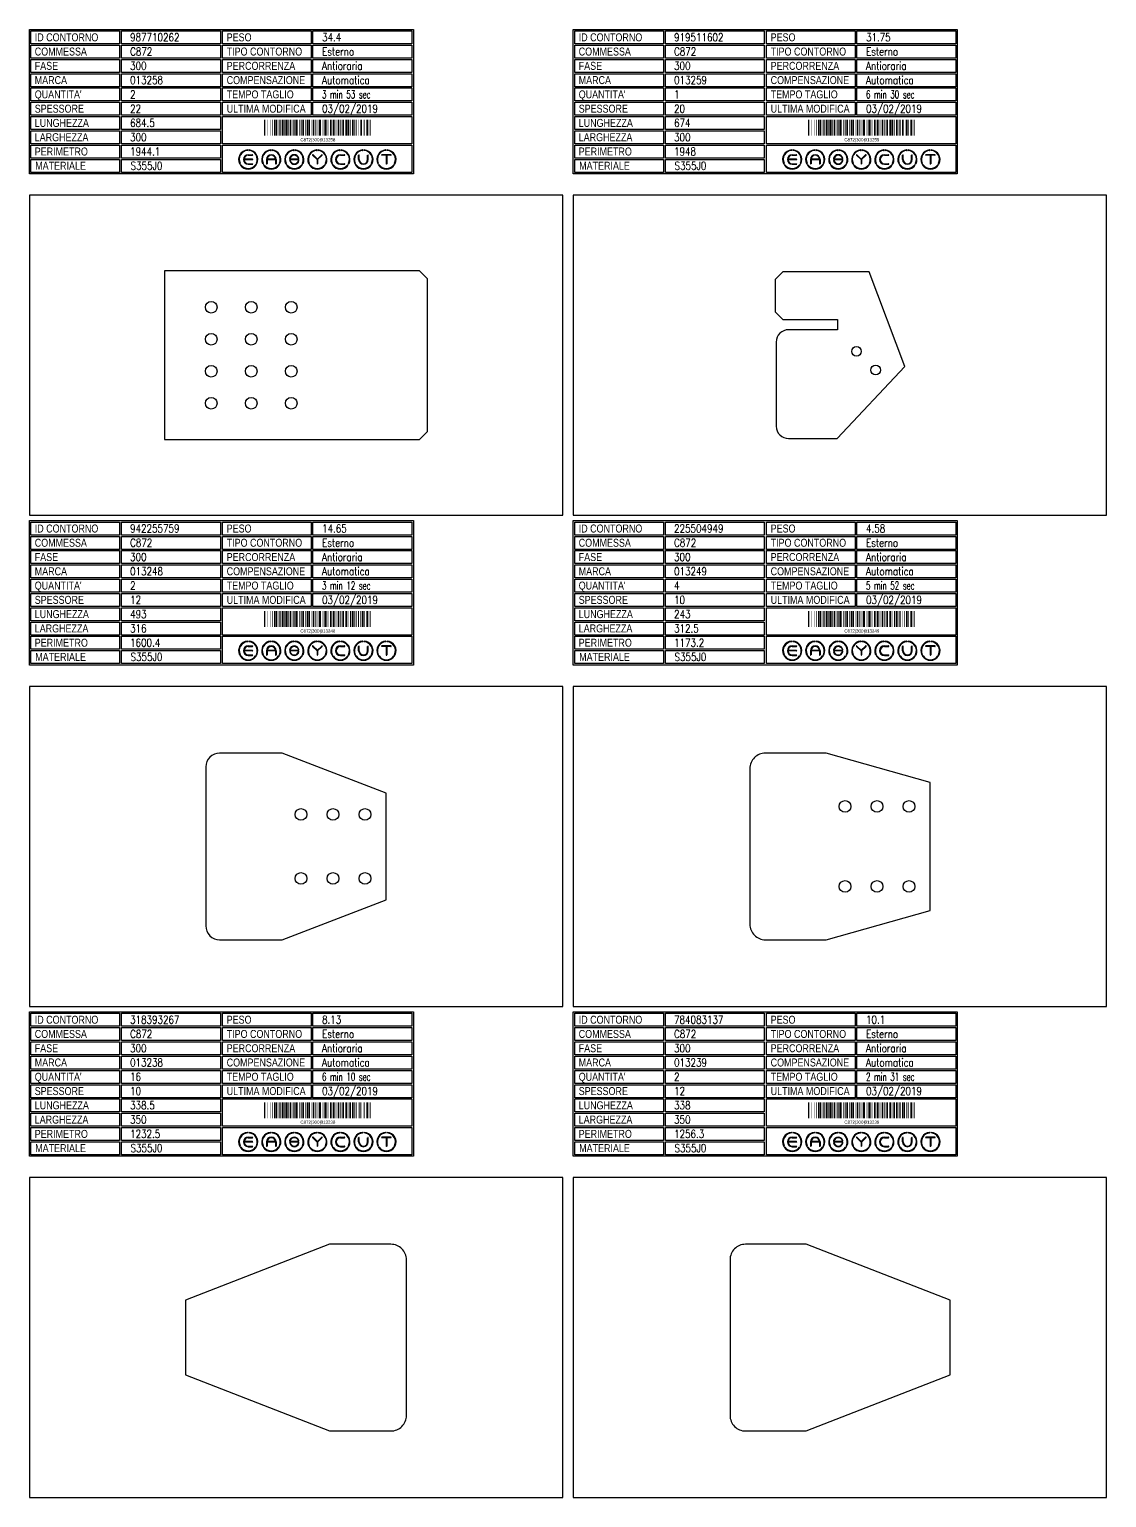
# Model space of a CAD drawing. Header units: millimetres. Extents: x 10000 to 53102, y 10000 to 35064.
# Drawn here: x 11020 to 13040, y 28938 to 31691 of the extents above; entities that cross this region are included whole.
import ezdxf
from ezdxf.enums import TextEntityAlignment as Align

# ---------------------------------------------------------------- set-up
doc = ezdxf.new("R2010")
doc.units = ezdxf.units.MM
doc.styles.add('EasyCutStyle', font='romans.shx', dxfattribs={"width": 0.8})
doc.styles.add('EasyCutStyle1', font='arial.ttf', dxfattribs={"width": 0.8})

# ---------------------------------------------------------------- blocks, each defined once
blk = doc.blocks.new('BlockShape01')
at = {"color": 253}
blk.add_lwpolyline([(0, 0), (720, 0), (720, -271), (0, -271)], close=True, dxfattribs=at)
at = {"color": 2}
for points in [[(3, -2.9), (169.3, -2.9), (169.3, -27.3), (3, -27.3)], [(3, -2.9), (169.3, -2.9), (169.3, -27.3), (3, -27.3)], [(361.9, -2.9), (528.3, -2.9), (528.3, -27.3), (361.9, -27.3)], [(3, -29.6), (169.3, -29.6), (169.3, -54), (3, -54)], [(361.9, -29.6), (528.3, -29.6), (528.3, -54), (361.9, -54)], [(3, -56.4), (169.3, -56.4), (169.3, -80.8), (3, -80.8)], [(361.9, -56.4), (528.3, -56.4), (528.3, -80.8), (361.9, -80.8)], [(3, -83.1), (169.3, -83.1), (169.3, -107.6), (3, -107.6)], [(3, -109.9), (169.3, -109.9), (169.3, -134.3), (3, -134.3)], [(361.9, -83.1), (528.3, -83.1), (528.3, -107.6), (361.9, -107.6)], [(361.9, -109.9), (528.3, -109.9), (528.3, -134.3), (361.9, -134.3)], [(3, -136.7), (169.3, -136.7), (169.3, -161.1), (3, -161.1)], [(361.9, -136.7), (528.3, -136.7), (528.3, -161.1), (361.9, -161.1)], [(3, -163.4), (169.3, -163.4), (169.3, -187.9), (3, -187.9)], [(3, -190.2), (169.3, -190.2), (169.3, -214.6), (3, -214.6)], [(3, -217), (169.3, -217), (169.3, -241.4), (3, -241.4)], [(3, -243.7), (169.3, -243.7), (169.3, -268.1), (3, -268.1)]]:
    blk.add_lwpolyline(points, close=True, dxfattribs=at)
at = {"color": 1}
for points in [[(172.7, -2.9), (358.1, -2.9), (358.1, -27.3), (172.7, -27.3)], [(531.6, -2.9), (717, -2.9), (717, -27.3), (531.6, -27.3)], [(172.7, -29.6), (358.1, -29.6), (358.1, -54), (172.7, -54)], [(531.6, -29.6), (717, -29.6), (717, -54), (531.6, -54)], [(172.7, -56.4), (358.1, -56.4), (358.1, -80.8), (172.7, -80.8)], [(531.6, -56.4), (717, -56.4), (717, -80.8), (531.6, -80.8)], [(172.7, -83.1), (358.1, -83.1), (358.1, -107.6), (172.7, -107.6)], [(172.7, -109.9), (358.1, -109.9), (358.1, -134.3), (172.7, -134.3)], [(531.6, -83.1), (717, -83.1), (717, -107.6), (531.6, -107.6)], [(531.6, -109.9), (717, -109.9), (717, -134.3), (531.6, -134.3)], [(172.7, -136.7), (358.1, -136.7), (358.1, -161.1), (172.7, -161.1)], [(531.6, -136.7), (717, -136.7), (717, -161.1), (531.6, -161.1)], [(172.7, -163.4), (358.1, -163.4), (358.1, -187.9), (172.7, -187.9)], [(361.9, -163.4), (717, -163.4), (717, -214.6), (361.9, -214.6)], [(172.7, -190.2), (358.1, -190.2), (358.1, -214.6), (172.7, -214.6)], [(172.7, -217), (358.1, -217), (358.1, -241.4), (172.7, -241.4)], [(361.9, -217), (717, -217), (717, -268.1), (361.9, -268.1)], [(172.7, -243.7), (358.1, -243.7), (358.1, -268.1), (172.7, -268.1)]]:
    blk.add_lwpolyline(points, close=True, dxfattribs=at)
at = {"color": 161, "style": 'EasyCutStyle1', "width": 0.8}
for s, p in [('ID CONTORNO', (10.1, -22.4)), ('PESO', (370, -22.4)), ('COMMESSA', (10.1, -49.1)), ('TIPO CONTORNO', (370, -49.1)), ('FASE', (10.1, -75.9)), ('PERCORRENZA', (370, -75.9)), ('MARCA', (10.1, -102.6)), ('COMPENSAZIONE', (370, -102.6)), ("QUANTITA'", (10.1, -129.4)), ('TEMPO TAGLIO', (370, -129.4)), ('SPESSORE', (10.1, -156.2)), ('ULTIMA MODIFICA', (370, -156.2)), ('LUNGHEZZA', (10.1, -182.9)), ('LARGHEZZA', (10.1, -209.7)), ('PERIMETRO', (10.1, -236.5)), ('MATERIALE', (11, -263.2))]:
    blk.add_text(s, height=15, dxfattribs=at).set_placement(p)
at = {"style": 'EasyCutStyle'}
for tag, p, width in [('IDSHAPE', (188.9, -22.4), 0.8), ('WEIGTHSHAPE', (548.8, -22.4), 0.8), ('ORDERSHAPE', (188.9, -49.1), 0.8), ('TYPESHAPE', (548.8, -49.1), 0.8), ('PHASESHAPE', (188.9, -75.9), 0.8), ('JOUSHAPE', (548.8, -75.9), 0.8), ('MKSHAPE', (188.9, -102.6), 0.8), ('COMPSHAPE', (548.8, -102.6), 0.8), ('QTASHAPE', (188.9, -129.4), 0.8), ('TIMECUTSHAPE', (548.8, -129.4), 0.65), ('TKSHAPE', (188.9, -156.2), 0.8), ('LASTMODIFYSHAPE', (548.8, -156.2), 0.8), ('LENGTHSHAPE', (188.9, -182.9), 0.8), ('HEIGHTSHAPE', (188.9, -209.7), 0.8), ('PERIMETERSHAPE', (188.9, -236.5), 0.8), ('MATSHAPE', (189.8, -263.2), 0.8)]:
    blk.add_attdef(tag, p, '', height=15, dxfattribs=dict(at, width=width))
blk = doc.blocks.new('Logo')
for color, points in [(140, [(-144.9, -7.2, -1), (-145.9, -7.6, -0.520567), (-131.2, 17.9, -1), (-131.1, 16.9, 0.520567)]), (256, [(-121.7, 0.5), (-137.5, 0.5, -0.394366), (-129.6, 7.9), (-121.7, 7.9, 1), (-121.7, 9), (-129.6, 9, 1), (-129.6, -9), (-121.7, -9, 1), (-121.7, -7.9), (-129.6, -7.9, -0.394366), (-137.5, -0.5), (-121.7, -0.5, 1)]), (140, [(-114.3, -7.2, 1), (-113.3, -7.6, 0.520567), (-128, 17.9, 0.916853), (-128.2, 16.9, 0.043377), (-128.1, 16.9, -0.520567)]), (140, [(-101.7, -7.2, -1), (-102.7, -7.6, -0.520567), (-88, 17.9, -1), (-87.9, 16.9, 0.520567)]), (140, [(-71.1, -7.2, 1), (-70.1, -7.6, 0.520567), (-84.8, 17.9, 1), (-84.9, 16.9, -0.520567)]), (140, [(-58.5, -7.2, -1), (-59.5, -7.6, -0.520567), (-44.8, 17.9, -1), (-44.7, 16.9, 0.520567)]), (256, [(-36.6, -0.5, -0.486114), (-35.5, -1.9, -0.776377), (-50.9, -2, 1), (-51.9, -2.3, 0.776377), (-34.5, -2.1, 0.486114), (-36.6, 0.5), (-49.8, 0.5, -0.486114), (-50.9, 1.9, -0.776377), (-35.5, 2, 1), (-34.5, 2.3, 0.776377), (-51.9, 2.1, 0.486114), (-49.8, -0.5)]), (140, [(-27.9, -7.2, 1), (-26.9, -7.6, 0.520567), (-41.6, 17.9, 1), (-41.7, 16.9, -0.520567)]), (140, [(-15.3, -7.2, -1), (-16.3, -7.6, -0.520567), (-1.6, 17.9, -1), (-1.5, 16.9, 0.520567)]), (256, [(0, 0.8), (-8.1, 8.8, 1), (-8.8, 8.1), (-0.5, -0.2), (-0.5, -7.9, 1), (0.5, -7.9), (0.5, -0.2), (8.8, 8.1, 1), (8.1, 8.8)]), (140, [(15.3, -7.2, 1), (16.3, -7.6, 0.520567), (1.6, 17.9, 1), (1.5, 16.9, -0.520567)]), (140, [(27.9, -7.2, -1), (26.9, -7.6, -0.520567), (41.6, 17.9, -1), (41.7, 16.9, 0.520567)]), (256, [(43.2, -9), (51.1, -9, 1), (51.1, -7.9), (43.2, -7.9, -1), (43.2, 7.9), (51.1, 7.9, 1), (51.1, 9), (43.2, 9, 1)]), (140, [(58.5, -7.2, 1), (59.5, -7.6, 0.520567), (44.8, 17.9, 1), (44.7, 16.9, -0.520567)]), (140, [(71.1, -7.2, -1), (70.1, -7.6, -0.520567), (84.8, 17.9, -1), (84.9, 16.9, 0.520567)]), (256, [(78.5, 0), (78.5, 7.9, 1), (77.4, 7.9), (77.4, 0, 1), (95.4, 0), (95.4, 7.9, 1), (94.3, 7.9), (94.3, 0, -1)]), (140, [(101.7, -7.2, 1), (102.7, -7.6, 0.520567), (88, 17.9, 1), (87.9, 16.9, -0.520567)]), (140, [(114.3, -7.2, -1), (113.3, -7.6, -0.520567), (128, 17.9, -1), (128.1, 16.9, 0.520567)]), (256, [(121.1, 9, 1), (121.1, 7.9), (129.1, 7.9), (129.1, -7.9, 1), (130.1, -7.9), (130.1, 7.9), (138.1, 7.9, 1), (138.1, 9)]), (140, [(144.9, -7.2, 1), (145.9, -7.6, 0.520567), (131.2, 17.9, 1), (131.1, 16.9, -0.520567)]), (140, [(-114.9, -10.3, 1), (-115.7, -9.7, -0.520567), (-143.5, -9.7, 1), (-144.3, -10.3, 0.520567)]), (140, [(-71.7, -10.3, 1), (-72.5, -9.7, -0.520567), (-100.3, -9.7, 1), (-101.1, -10.3, 0.520567)]), (140, [(-28.5, -10.3, 1), (-29.3, -9.7, -0.520567), (-57.1, -9.7, 1), (-57.9, -10.3, 0.520567)]), (140, [(14.7, -10.3, 1), (13.9, -9.7, -0.520567), (-13.9, -9.7, 1), (-14.7, -10.3, 0.520567)]), (140, [(57.9, -10.3, 1), (57.1, -9.7, -0.520567), (29.3, -9.7, 1), (28.5, -10.3, 0.520567)]), (140, [(101.1, -10.3, 1), (100.3, -9.7, -0.520567), (72.5, -9.7, 1), (71.7, -10.3, 0.520567)]), (140, [(144.3, -10.3, 1), (143.5, -9.7, -0.520567), (115.7, -9.7, 1), (114.9, -10.3, 0.520567)])]:
    blk.add_hatch(color=color).paths.add_polyline_path(points)
h = blk.add_hatch(color=256)
h.paths.add_polyline_path([(-78.5, -0.5), (-78.5, -7.9, 1), (-77.4, -7.9), (-77.4, 0, 1), (-95.4, 0), (-95.4, -7.9, 1), (-94.3, -7.9), (-94.3, -0.5)])
h.paths.add_polyline_path([(-94.3, 0.5, -0.933992), (-78.5, 0.5)], flags=16)
for p, q in [((-121.7, 0.5), (-137.5, 0.5)), ((-129.6, 9), (-121.7, 9)), ((-129.6, 7.9), (-121.7, 7.9)), ((-95.4, 0), (-95.4, -7.9)), ((-78.5, 0.5), (-94.3, 0.5)), ((-77.4, 0), (-77.4, -7.9)), ((-36.6, 0.5), (-49.8, 0.5)), ((-0.5, -0.2), (-8.8, 8.1)), ((0, 0.8), (-8.1, 8.8)), ((0, 0.8), (8.1, 8.8)), ((0.5, -0.2), (8.8, 8.1)), ((43.2, 9), (51.1, 9)), ((43.2, 7.9), (51.1, 7.9)), ((77.4, 0), (77.4, 7.9)), ((78.5, 0), (78.5, 7.9)), ((94.3, 0), (94.3, 7.9)), ((95.4, 0), (95.4, 7.9)), ((138.1, 9), (121.1, 9)), ((129.1, 7.9), (121.1, 7.9)), ((129.1, 7.9), (129.1, -7.9)), ((130.1, 7.9), (130.1, -7.9)), ((138.1, 7.9), (130.1, 7.9)), ((-121.7, -0.5), (-137.5, -0.5)), ((-129.6, -7.9), (-121.7, -7.9)), ((-129.6, -9), (-121.7, -9)), ((-94.3, -0.5), (-94.3, -7.9)), ((-78.5, -0.5), (-94.3, -0.5)), ((-78.5, -0.5), (-78.5, -7.9)), ((-36.6, -0.5), (-49.8, -0.5)), ((-0.5, -0.2), (-0.5, -7.9)), ((0.5, -0.2), (0.5, -7.9)), ((43.2, -7.9), (51.1, -7.9)), ((43.2, -9), (51.1, -9))]:
    blk.add_line(p, q)
at = {"color": 140}
for centre, radius, start, end in [((-129.6, 0), 18, 95, 205), ((-129.6, 0), 16.9, 95, 205), ((-131.1, 17.4), 0.54, 275, 95), ((-128.1, 17.4), 0.54, 85, 265), ((-129.6, 0), 16.9, 335, 85), ((-129.6, 0), 18, 335, 85), ((-86.4, 0), 18, 95, 205), ((-86.4, 0), 16.9, 95, 205), ((-87.9, 17.4), 0.54, 275, 95), ((-84.9, 17.4), 0.54, 85, 265), ((-86.4, 0), 16.9, 335, 85), ((-86.4, 0), 18, 335, 85), ((-43.2, 0), 18, 95, 205), ((-43.2, 0), 16.9, 95, 205), ((-44.7, 17.4), 0.54, 275, 95), ((-41.7, 17.4), 0.54, 85, 265), ((-43.2, 0), 16.9, 335, 85), ((-43.2, 0), 18, 335, 85), ((0, 0), 18, 95, 205), ((0, 0), 16.9, 95, 205), ((-1.5, 17.4), 0.54, 275, 95), ((1.5, 17.4), 0.54, 85, 265), ((0, 0), 16.9, 335, 85), ((0, 0), 18, 335, 85), ((43.2, 0), 18, 95, 205), ((43.2, 0), 16.9, 95, 205), ((41.7, 17.4), 0.54, 275, 95), ((44.7, 17.4), 0.54, 85, 265), ((43.2, 0), 16.9, 335, 85), ((43.2, 0), 18, 335, 85), ((86.4, 0), 18, 95, 205), ((86.4, 0), 16.9, 95, 205), ((84.9, 17.4), 0.54, 275, 95), ((87.9, 17.4), 0.54, 85, 265), ((86.4, 0), 16.9, 335, 85), ((86.4, 0), 18, 335, 85), ((129.6, 0), 18, 95, 205), ((129.6, 0), 16.9, 95, 205), ((128.1, 17.4), 0.54, 275, 95), ((131.1, 17.4), 0.54, 85, 265), ((129.6, 0), 16.9, 335, 85), ((129.6, 0), 18, 335, 85), ((-145.4, -7.4), 0.54, 205, 25), ((-143.9, -10), 0.54, 35, 215), ((-129.6, 0), 18, 215, 325), ((-129.6, 0), 16.9, 215, 325), ((-115.3, -10), 0.54, 325, 145), ((-113.8, -7.4), 0.54, 155, 335), ((-102.2, -7.4), 0.54, 205, 25), ((-100.7, -10), 0.54, 35, 215), ((-86.4, 0), 18, 215, 325), ((-86.4, 0), 16.9, 215, 325), ((-72.1, -10), 0.54, 325, 145), ((-70.6, -7.4), 0.54, 155, 335), ((-59, -7.4), 0.54, 205, 25), ((-57.5, -10), 0.54, 35, 215), ((-43.2, 0), 18, 215, 325), ((-43.2, 0), 16.9, 215, 325), ((-28.9, -10), 0.54, 325, 145), ((-27.4, -7.4), 0.54, 155, 335), ((-15.8, -7.4), 0.54, 205, 25), ((-14.3, -10), 0.54, 35, 215), ((0, 0), 18, 215, 325), ((0, 0), 16.9, 215, 325), ((14.3, -10), 0.54, 325, 145), ((15.8, -7.4), 0.54, 155, 335), ((27.4, -7.4), 0.54, 205, 25), ((28.9, -10), 0.54, 35, 215), ((43.2, 0), 18, 215, 325), ((43.2, 0), 16.9, 215, 325), ((57.5, -10), 0.54, 325, 145), ((59, -7.4), 0.54, 155, 335), ((70.6, -7.4), 0.54, 205, 25), ((72.1, -10), 0.54, 35, 215), ((86.4, 0), 18, 215, 325), ((86.4, 0), 16.9, 215, 325), ((100.7, -10), 0.54, 325, 145), ((102.2, -7.4), 0.54, 155, 335), ((113.8, -7.4), 0.54, 205, 25), ((115.3, -10), 0.54, 35, 215), ((129.6, 0), 18, 215, 325), ((129.6, 0), 16.9, 215, 325), ((143.9, -10), 0.54, 325, 145), ((145.4, -7.4), 0.54, 155, 335)]:
    blk.add_arc(centre, radius, start, end, dxfattribs=at)
for centre, radius, start, end in [((-129.6, 0), 9, 90, 270), ((-129.6, 0), 7.92, 90, 176.0904), ((-121.7, 8.5), 0.54, 270, 90), ((-121.7, 0), 0.54, 270, 90), ((-86.4, 0), 9, 0, 180), ((-86.4, 0), 7.92, 3.9096, 176.0904), ((-49.8, 1.6), 2.16, 166.2998, 270), ((-43.2, 0), 9, 15, 166.2998), ((-43.2, 0), 7.92, 15, 166.2998), ((-49.8, 1.6), 1.08, 166.2998, 270), ((-36.6, -1.6), 2.16, 346.2998, 90), ((-35, 2.2), 0.54, 195, 15), ((-8.5, 8.5), 0.54, 45, 225), ((8.5, 8.5), 0.54, 315, 135), ((43.2, 0), 9, 90, 270), ((43.2, 0), 7.92, 90, 270), ((51.1, 8.5), 0.54, 270, 90), ((77.9, 7.9), 0.54, 0, 180), ((86.4, 0), 9, 180, 0), ((86.4, 0), 7.92, 180, 0), ((94.9, 7.9), 0.54, 0, 180), ((121.1, 8.5), 0.54, 90, 270), ((138.1, 8.5), 0.54, 270, 90), ((-129.6, 0), 7.92, 183.9096, 270), ((-121.7, -8.5), 0.54, 270, 90), ((-94.9, -7.9), 0.54, 180, 0), ((-77.9, -7.9), 0.54, 180, 0), ((-51.4, -2.2), 0.54, 15, 195), ((-43.2, 0), 9, 195, 346.2998), ((-43.2, 0), 7.92, 195, 346.2998), ((-36.6, -1.6), 1.08, 346.2998, 90), ((0, -7.9), 0.54, 180, 0), ((51.1, -8.5), 0.54, 270, 90), ((129.6, -7.9), 0.54, 180, 0)]:
    blk.add_arc(centre, radius, start, end)
blk = doc.blocks.new('318393267_128', base_point=(209.2, -345))
at = {"linetype": 'Continuous'}
for points, const_width in [([(210.2, -345), (210.2, -315)], 2), ([(212.7, -345), (212.7, -315)], 1), ([(215.7, -345), (215.7, -315)], 1), ([(220.7, -345), (220.7, -315)], 1), ([(224.7, -345), (224.7, -315)], 1), ([(229.2, -345), (229.2, -315)], 2), ([(232.7, -345), (232.7, -315)], 3), ([(235.7, -345), (235.7, -315)], 1), ([(239.2, -345), (239.2, -315)], 2), ([(243.7, -345), (243.7, -315)], 3), ([(247.2, -345), (247.2, -315)], 2), ([(250.7, -345), (250.7, -315)], 3), ([(254.2, -345), (254.2, -315)], 2), ([(258.7, -345), (258.7, -315)], 3), ([(262.7, -345), (262.7, -315)], 1), ([(264.7, -345), (264.7, -315)], 1), ([(266.7, -345), (266.7, -315)], 1), ([(270.2, -345), (270.2, -315)], 4), ([(276.2, -345), (276.2, -315)], 2), ([(279.7, -345), (279.7, -315)], 1), ([(282.7, -345), (282.7, -315)], 3), ([(286.7, -345), (286.7, -315)], 1), ([(290.7, -345), (290.7, -315)], 3), ([(294.2, -345), (294.2, -315)], 2), ([(297.7, -345), (297.7, -315)], 1), ([(301.7, -345), (301.7, -315)], 3), ([(305.2, -345), (305.2, -315)], 2), ([(308.7, -345), (308.7, -315)], 1), ([(310.7, -345), (310.7, -315)], 1), ([(314.2, -345), (314.2, -315)], 4), ([(319.7, -345), (319.7, -315)], 1), ([(323.7, -345), (323.7, -315)], 3), ([(327.2, -345), (327.2, -315)], 2), ([(330.7, -345), (330.7, -315)], 1), ([(334.7, -345), (334.7, -315)], 3), ([(339.2, -345), (339.2, -315)], 2), ([(342.2, -345), (342.2, -315)], 2), ([(345.7, -345), (345.7, -315)], 1), ([(348.7, -345), (348.7, -315)], 3), ([(353.2, -345), (353.2, -315)], 2), ([(357.7, -345), (357.7, -315)], 3), ([(361.7, -345), (361.7, -315)], 1), ([(364.2, -345), (364.2, -315)], 2), ([(367.7, -345), (367.7, -315)], 1), ([(370.7, -345), (370.7, -315)], 3), ([(375.7, -345), (375.7, -315)], 3), ([(378.7, -345), (378.7, -315)], 1), ([(382.2, -345), (382.2, -315)], 2), ([(385.7, -345), (385.7, -315)], 1), ([(389.2, -345), (389.2, -315)], 2), ([(392.7, -345), (392.7, -315)], 1), ([(397.2, -345), (397.2, -315)], 2), ([(402.7, -345), (402.7, -315)], 3), ([(405.7, -345), (405.7, -315)], 1), ([(408.2, -345), (408.2, -315)], 2)]:
    blk.add_lwpolyline(points, dxfattribs=dict(at, const_width=const_width))
blk.add_text('C872|300|013238', height=6).set_placement((310.2, -355.5), align=Align.CENTER)
blk = doc.blocks.new('784083137_128', base_point=(209, -345))
at = {"linetype": 'Continuous'}
for points, const_width in [([(210, -345), (210, -315)], 2), ([(212.5, -345), (212.5, -315)], 1), ([(215.5, -345), (215.5, -315)], 1), ([(220.5, -345), (220.5, -315)], 1), ([(224.5, -345), (224.5, -315)], 1), ([(229, -345), (229, -315)], 2), ([(232.5, -345), (232.5, -315)], 3), ([(235.5, -345), (235.5, -315)], 1), ([(239, -345), (239, -315)], 2), ([(243.5, -345), (243.5, -315)], 3), ([(247, -345), (247, -315)], 2), ([(250.5, -345), (250.5, -315)], 3), ([(254, -345), (254, -315)], 2), ([(258.5, -345), (258.5, -315)], 3), ([(262.5, -345), (262.5, -315)], 1), ([(264.5, -345), (264.5, -315)], 1), ([(266.5, -345), (266.5, -315)], 1), ([(270, -345), (270, -315)], 4), ([(276, -345), (276, -315)], 2), ([(279.5, -345), (279.5, -315)], 1), ([(282.5, -345), (282.5, -315)], 3), ([(286.5, -345), (286.5, -315)], 1), ([(290.5, -345), (290.5, -315)], 3), ([(294, -345), (294, -315)], 2), ([(297.5, -345), (297.5, -315)], 1), ([(301.5, -345), (301.5, -315)], 3), ([(305, -345), (305, -315)], 2), ([(308.5, -345), (308.5, -315)], 1), ([(310.5, -345), (310.5, -315)], 1), ([(314, -345), (314, -315)], 4), ([(319.5, -345), (319.5, -315)], 1), ([(323.5, -345), (323.5, -315)], 3), ([(327, -345), (327, -315)], 2), ([(330.5, -345), (330.5, -315)], 1), ([(334.5, -345), (334.5, -315)], 3), ([(339, -345), (339, -315)], 2), ([(342, -345), (342, -315)], 2), ([(345.5, -345), (345.5, -315)], 1), ([(348.5, -345), (348.5, -315)], 3), ([(353, -345), (353, -315)], 2), ([(357.5, -345), (357.5, -315)], 3), ([(361.5, -345), (361.5, -315)], 1), ([(364, -345), (364, -315)], 2), ([(367.5, -345), (367.5, -315)], 1), ([(370.5, -345), (370.5, -315)], 3), ([(375.5, -345), (375.5, -315)], 3), ([(379.5, -345), (379.5, -315)], 1), ([(382, -345), (382, -315)], 2), ([(386, -345), (386, -315)], 2), ([(389.5, -345), (389.5, -315)], 3), ([(393.5, -345), (393.5, -315)], 1), ([(397, -345), (397, -315)], 2), ([(402.5, -345), (402.5, -315)], 3), ([(405.5, -345), (405.5, -315)], 1), ([(408, -345), (408, -315)], 2)]:
    blk.add_lwpolyline(points, dxfattribs=dict(at, const_width=const_width))
blk.add_text('C872|300|013239', height=6).set_placement((310, -355.5), align=Align.CENTER)
blk = doc.blocks.new('942255759_128', base_point=(286.5, -362))
at = {"linetype": 'Continuous'}
for points, const_width in [([(347.5, -362), (347.5, -332)], 4), ([(391.5, -362), (391.5, -332)], 4), ([(287.5, -362), (287.5, -332)], 2), ([(290, -362), (290, -332)], 1), ([(293, -362), (293, -332)], 1), ([(298, -362), (298, -332)], 1), ([(302, -362), (302, -332)], 1), ([(306.5, -362), (306.5, -332)], 2), ([(310, -362), (310, -332)], 3), ([(313, -362), (313, -332)], 1), ([(316.5, -362), (316.5, -332)], 2), ([(321, -362), (321, -332)], 3), ([(324.5, -362), (324.5, -332)], 2), ([(328, -362), (328, -332)], 3), ([(331.5, -362), (331.5, -332)], 2), ([(336, -362), (336, -332)], 3), ([(340, -362), (340, -332)], 1), ([(342, -362), (342, -332)], 1), ([(344, -362), (344, -332)], 1), ([(353.5, -362), (353.5, -332)], 2), ([(357, -362), (357, -332)], 1), ([(360, -362), (360, -332)], 3), ([(364, -362), (364, -332)], 1), ([(368, -362), (368, -332)], 3), ([(371.5, -362), (371.5, -332)], 2), ([(375, -362), (375, -332)], 1), ([(379, -362), (379, -332)], 3), ([(382.5, -362), (382.5, -332)], 2), ([(386, -362), (386, -332)], 1), ([(388, -362), (388, -332)], 1), ([(397, -362), (397, -332)], 1), ([(401, -362), (401, -332)], 3), ([(404.5, -362), (404.5, -332)], 2), ([(408, -362), (408, -332)], 1), ([(412, -362), (412, -332)], 3), ([(416.5, -362), (416.5, -332)], 2), ([(419.5, -362), (419.5, -332)], 2), ([(423, -362), (423, -332)], 1), ([(426, -362), (426, -332)], 3), ([(430.5, -362), (430.5, -332)], 2), ([(435, -362), (435, -332)], 3), ([(439, -362), (439, -332)], 1), ([(441.5, -362), (441.5, -332)], 2), ([(445, -362), (445, -332)], 1), ([(449, -362), (449, -332)], 3), ([(453, -362), (453, -332)], 3), ([(456, -362), (456, -332)], 1), ([(459.5, -362), (459.5, -332)], 2), ([(463.5, -362), (463.5, -332)], 2), ([(467, -362), (467, -332)], 1), ([(471, -362), (471, -332)], 3), ([(474.5, -362), (474.5, -332)], 2), ([(480, -362), (480, -332)], 3), ([(483, -362), (483, -332)], 1), ([(485.5, -362), (485.5, -332)], 2)]:
    blk.add_lwpolyline(points, dxfattribs=dict(at, const_width=const_width))
blk.add_text('C872|300|013248', height=6).set_placement((387.5, -372.5), align=Align.CENTER)
blk = doc.blocks.new('225504949_128', base_point=(161.5, -363.8))
at = {"linetype": 'Continuous'}
for points, const_width in [([(162.5, -363.8), (162.5, -333.8)], 2), ([(165, -363.8), (165, -333.8)], 1), ([(168, -363.8), (168, -333.8)], 1), ([(173, -363.8), (173, -333.8)], 1), ([(177, -363.8), (177, -333.8)], 1), ([(181.5, -363.8), (181.5, -333.8)], 2), ([(185, -363.8), (185, -333.8)], 3), ([(188, -363.8), (188, -333.8)], 1), ([(191.5, -363.8), (191.5, -333.8)], 2), ([(196, -363.8), (196, -333.8)], 3), ([(199.5, -363.8), (199.5, -333.8)], 2), ([(203, -363.8), (203, -333.8)], 3), ([(206.5, -363.8), (206.5, -333.8)], 2), ([(211, -363.8), (211, -333.8)], 3), ([(215, -363.8), (215, -333.8)], 1), ([(217, -363.8), (217, -333.8)], 1), ([(219, -363.8), (219, -333.8)], 1), ([(222.5, -363.8), (222.5, -333.8)], 4), ([(228.5, -363.8), (228.5, -333.8)], 2), ([(232, -363.8), (232, -333.8)], 1), ([(235, -363.8), (235, -333.8)], 3), ([(239, -363.8), (239, -333.8)], 1), ([(243, -363.8), (243, -333.8)], 3), ([(246.5, -363.8), (246.5, -333.8)], 2), ([(250, -363.8), (250, -333.8)], 1), ([(254, -363.8), (254, -333.8)], 3), ([(257.5, -363.8), (257.5, -333.8)], 2), ([(261, -363.8), (261, -333.8)], 1), ([(263, -363.8), (263, -333.8)], 1), ([(266.5, -363.8), (266.5, -333.8)], 4), ([(272, -363.8), (272, -333.8)], 1), ([(276, -363.8), (276, -333.8)], 3), ([(279.5, -363.8), (279.5, -333.8)], 2), ([(283, -363.8), (283, -333.8)], 1), ([(287, -363.8), (287, -333.8)], 3), ([(291.5, -363.8), (291.5, -333.8)], 2), ([(294.5, -363.8), (294.5, -333.8)], 2), ([(298, -363.8), (298, -333.8)], 1), ([(301, -363.8), (301, -333.8)], 3), ([(305.5, -363.8), (305.5, -333.8)], 2), ([(310, -363.8), (310, -333.8)], 3), ([(314, -363.8), (314, -333.8)], 1), ([(316.5, -363.8), (316.5, -333.8)], 2), ([(320, -363.8), (320, -333.8)], 1), ([(324, -363.8), (324, -333.8)], 3), ([(328, -363.8), (328, -333.8)], 3), ([(332, -363.8), (332, -333.8)], 1), ([(334.5, -363.8), (334.5, -333.8)], 2), ([(338, -363.8), (338, -333.8)], 1), ([(342, -363.8), (342, -333.8)], 1), ([(346.5, -363.8), (346.5, -333.8)], 2), ([(349.5, -363.8), (349.5, -333.8)], 2), ([(355, -363.8), (355, -333.8)], 3), ([(358, -363.8), (358, -333.8)], 1), ([(360.5, -363.8), (360.5, -333.8)], 2)]:
    blk.add_lwpolyline(points, dxfattribs=dict(at, const_width=const_width))
blk.add_text('C872|300|013249', height=6).set_placement((262.5, -374.3), align=Align.CENTER)
blk = doc.blocks.new('987710262_128', base_point=(382.3, -370))
at = {"linetype": 'Continuous'}
for points, const_width in [([(383.3, -370), (383.3, -340)], 2), ([(385.8, -370), (385.8, -340)], 1), ([(388.8, -370), (388.8, -340)], 1), ([(393.8, -370), (393.8, -340)], 1), ([(397.8, -370), (397.8, -340)], 1), ([(402.3, -370), (402.3, -340)], 2), ([(405.8, -370), (405.8, -340)], 3), ([(408.8, -370), (408.8, -340)], 1), ([(412.3, -370), (412.3, -340)], 2), ([(416.8, -370), (416.8, -340)], 3), ([(420.3, -370), (420.3, -340)], 2), ([(423.8, -370), (423.8, -340)], 3), ([(427.3, -370), (427.3, -340)], 2), ([(431.8, -370), (431.8, -340)], 3), ([(435.8, -370), (435.8, -340)], 1), ([(437.8, -370), (437.8, -340)], 1), ([(439.8, -370), (439.8, -340)], 1), ([(443.3, -370), (443.3, -340)], 4), ([(449.3, -370), (449.3, -340)], 2), ([(452.8, -370), (452.8, -340)], 1), ([(455.8, -370), (455.8, -340)], 3), ([(459.8, -370), (459.8, -340)], 1), ([(463.8, -370), (463.8, -340)], 3), ([(467.3, -370), (467.3, -340)], 2), ([(470.8, -370), (470.8, -340)], 1), ([(474.8, -370), (474.8, -340)], 3), ([(478.3, -370), (478.3, -340)], 2), ([(481.8, -370), (481.8, -340)], 1), ([(483.8, -370), (483.8, -340)], 1), ([(487.3, -370), (487.3, -340)], 4), ([(492.8, -370), (492.8, -340)], 1), ([(496.8, -370), (496.8, -340)], 3), ([(500.3, -370), (500.3, -340)], 2), ([(503.8, -370), (503.8, -340)], 1), ([(507.8, -370), (507.8, -340)], 3), ([(512.3, -370), (512.3, -340)], 2), ([(515.3, -370), (515.3, -340)], 2), ([(518.8, -370), (518.8, -340)], 1), ([(521.8, -370), (521.8, -340)], 3), ([(526.3, -370), (526.3, -340)], 2), ([(530.8, -370), (530.8, -340)], 3), ([(534.8, -370), (534.8, -340)], 1), ([(537.3, -370), (537.3, -340)], 2), ([(540.8, -370), (540.8, -340)], 3), ([(544.8, -370), (544.8, -340)], 1), ([(548.8, -370), (548.8, -340)], 3), ([(551.8, -370), (551.8, -340)], 1), ([(555.3, -370), (555.3, -340)], 2), ([(558.8, -370), (558.8, -340)], 1), ([(562.8, -370), (562.8, -340)], 1), ([(565.3, -370), (565.3, -340)], 2), ([(570.3, -370), (570.3, -340)], 2), ([(575.8, -370), (575.8, -340)], 3), ([(578.8, -370), (578.8, -340)], 1), ([(581.3, -370), (581.3, -340)], 2)]:
    blk.add_lwpolyline(points, dxfattribs=dict(at, const_width=const_width))
blk.add_text('C872|300|013258', height=6).set_placement((483.3, -380.5), align=Align.CENTER)
blk = doc.blocks.new('919511602_128', base_point=(377, -370))
at = {"linetype": 'Continuous'}
for points, const_width in [([(378, -370), (378, -340)], 2), ([(380.5, -370), (380.5, -340)], 1), ([(383.5, -370), (383.5, -340)], 1), ([(388.5, -370), (388.5, -340)], 1), ([(392.5, -370), (392.5, -340)], 1), ([(397, -370), (397, -340)], 2), ([(400.5, -370), (400.5, -340)], 3), ([(403.5, -370), (403.5, -340)], 1), ([(407, -370), (407, -340)], 2), ([(411.5, -370), (411.5, -340)], 3), ([(415, -370), (415, -340)], 2), ([(418.5, -370), (418.5, -340)], 3), ([(422, -370), (422, -340)], 2), ([(426.5, -370), (426.5, -340)], 3), ([(430.5, -370), (430.5, -340)], 1), ([(432.5, -370), (432.5, -340)], 1), ([(434.5, -370), (434.5, -340)], 1), ([(438, -370), (438, -340)], 4), ([(444, -370), (444, -340)], 2), ([(447.5, -370), (447.5, -340)], 1), ([(450.5, -370), (450.5, -340)], 3), ([(454.5, -370), (454.5, -340)], 1), ([(458.5, -370), (458.5, -340)], 3), ([(462, -370), (462, -340)], 2), ([(465.5, -370), (465.5, -340)], 1), ([(469.5, -370), (469.5, -340)], 3), ([(473, -370), (473, -340)], 2), ([(476.5, -370), (476.5, -340)], 1), ([(478.5, -370), (478.5, -340)], 1), ([(482, -370), (482, -340)], 4), ([(487.5, -370), (487.5, -340)], 1), ([(491.5, -370), (491.5, -340)], 3), ([(495, -370), (495, -340)], 2), ([(498.5, -370), (498.5, -340)], 1), ([(502.5, -370), (502.5, -340)], 3), ([(507, -370), (507, -340)], 2), ([(510, -370), (510, -340)], 2), ([(513.5, -370), (513.5, -340)], 1), ([(516.5, -370), (516.5, -340)], 3), ([(521, -370), (521, -340)], 2), ([(525.5, -370), (525.5, -340)], 3), ([(529.5, -370), (529.5, -340)], 1), ([(532, -370), (532, -340)], 2), ([(535.5, -370), (535.5, -340)], 3), ([(539.5, -370), (539.5, -340)], 1), ([(543.5, -370), (543.5, -340)], 3), ([(547.5, -370), (547.5, -340)], 1), ([(550, -370), (550, -340)], 2), ([(554, -370), (554, -340)], 2), ([(556.5, -370), (556.5, -340)], 1), ([(561.5, -370), (561.5, -340)], 3), ([(565, -370), (565, -340)], 2), ([(570.5, -370), (570.5, -340)], 3), ([(573.5, -370), (573.5, -340)], 1), ([(576, -370), (576, -340)], 2)]:
    blk.add_lwpolyline(points, dxfattribs=dict(at, const_width=const_width))
blk.add_text('C872|300|013259', height=6).set_placement((478, -380.5), align=Align.CENTER)

msp = doc.modelspace()

# ---------------------------------------------------------------- linework, layer by layer
for p, q in [((12020, 31380), (11020, 31380)), ((11020, 31380), (11020, 30780)), ((12020, 30780), (12020, 31380)), ((13040, 31380), (12040, 31380)), ((12040, 31380), (12040, 30780)), ((13040, 30780), (13040, 31380)), ((11020, 30780), (12020, 30780)), ((12040, 30780), (13040, 30780)), ((12020, 30459), (11020, 30459)), ((11020, 30459), (11020, 29859)), ((12020, 29859), (12020, 30459)), ((13040, 30459), (12040, 30459)), ((12040, 30459), (12040, 29859)), ((13040, 29859), (13040, 30459)), ((11020, 29859), (12020, 29859)), ((12040, 29859), (13040, 29859)), ((12020, 29538), (11020, 29538)), ((11020, 29538), (11020, 28938)), ((12020, 28938), (12020, 29538)), ((13040, 29538), (12040, 29538)), ((12040, 29538), (12040, 28938)), ((13040, 28938), (13040, 29538)), ((11020, 28938), (12020, 28938)), ((12040, 28938), (13040, 28938))]:
    msp.add_line(p, q)
at = {"color": 2}
msp.add_lwpolyline([(11273.5, 30922), (11751.5, 30922), (11766.5, 30937), (11766.5, 31223), (11751.5, 31238), (11273.5, 31238)], close=True, dxfattribs=at)
for points in [[(12534.5, 30923.8), (12661.5, 31058.8), (12595, 31236.3), (12433, 31236.3), (12418.5, 31221.8), (12418.5, 31161.3), (12433, 31146.8), (12535.5, 31146.8), (12535.5, 31127.8), (12443.5, 31127.8, 0.414214), (12420.5, 31104.8), (12420.5, 30946.8, 0.414214), (12443.5, 30923.8)], [(11494.3, 29984), (11689.3, 30059), (11689.3, 30259), (11494.3, 30334), (11376.8, 30334, 0.414214), (11350.8, 30308), (11350.8, 30010, 0.414214), (11376.8, 29984)], [(12514, 29984), (12709, 30039), (12709, 30279), (12514, 30334), (12400, 30334, 0.414214), (12371, 30305), (12371, 30013, 0.414214), (12400, 29984)], [(11582.5, 29063), (11698, 29063, 0.414214), (11727, 29092), (11727, 29384, 0.414214), (11698, 29413), (11582.5, 29413), (11313, 29308), (11313, 29168)], [(12476.8, 29063), (12746.3, 29168), (12746.3, 29308), (12476.8, 29413), (12362.8, 29413, 0.414214), (12333.8, 29384), (12333.8, 29092, 0.414214), (12362.8, 29063)]]:
    msp.add_lwpolyline(points, format="xyb", close=True, dxfattribs=at)
at = {"color": 4}
for centre, radius in [((11361, 31170), 11), ((11436, 31170), 11), ((11511, 31170), 11), ((11361, 31110), 11), ((11436, 31110), 11), ((11511, 31110), 11), ((12571, 31087.3), 9), ((11361, 31050), 11), ((11436, 31050), 11), ((11511, 31050), 11), ((12607, 31052.3), 9), ((11361, 30990), 11), ((11436, 30990), 11), ((11511, 30990), 11), ((11529.3, 30219), 11), ((11589.3, 30219), 11), ((11649.3, 30219), 11), ((12549.5, 30234), 11), ((12609.5, 30234), 11), ((12669.5, 30234), 11), ((11529.3, 30099), 11), ((11589.3, 30099), 11), ((11649.3, 30099), 11), ((12549.5, 30084), 11), ((12609.5, 30084), 11), ((12669.5, 30084), 11)]:
    msp.add_circle(centre, radius, dxfattribs=at)

# ---------------------------------------------------------------- block references
for p, values in [((11020, 31691), {'IDSHAPE': '987710262', 'ORDERSHAPE': 'C872', 'PHASESHAPE': '300', 'MKSHAPE': '013258', 'TKSHAPE': '22', 'LENGTHSHAPE': '684.5', 'HEIGHTSHAPE': '300', 'MATSHAPE': 'S355J0', 'LASTMODIFYSHAPE': '03/02/2019', 'PERIMETERSHAPE': '1944.1', 'WEIGTHSHAPE': '34.4', 'TYPESHAPE': 'Esterno', 'JOUSHAPE': 'Antioraria', 'COMPSHAPE': 'Automatica', 'TIMECUTSHAPE': '3 min 53 sec', 'QTASHAPE': '2'}), ((12040, 31691), {'IDSHAPE': '919511602', 'ORDERSHAPE': 'C872', 'PHASESHAPE': '300', 'MKSHAPE': '013259', 'TKSHAPE': '20', 'LENGTHSHAPE': '674', 'HEIGHTSHAPE': '300', 'MATSHAPE': 'S355J0', 'LASTMODIFYSHAPE': '03/02/2019', 'PERIMETERSHAPE': '1948', 'WEIGTHSHAPE': '31.75', 'TYPESHAPE': 'Esterno', 'JOUSHAPE': 'Antioraria', 'COMPSHAPE': 'Automatica', 'TIMECUTSHAPE': '6 min 30 sec', 'QTASHAPE': '1'}), ((11020, 30770), {'IDSHAPE': '942255759', 'ORDERSHAPE': 'C872', 'PHASESHAPE': '300', 'MKSHAPE': '013248', 'TKSHAPE': '12', 'LENGTHSHAPE': '493', 'HEIGHTSHAPE': '316', 'MATSHAPE': 'S355J0', 'LASTMODIFYSHAPE': '03/02/2019', 'PERIMETERSHAPE': '1600.4', 'WEIGTHSHAPE': '14.65', 'TYPESHAPE': 'Esterno', 'JOUSHAPE': 'Antioraria', 'COMPSHAPE': 'Automatica', 'TIMECUTSHAPE': '3 min 12 sec', 'QTASHAPE': '2'}), ((12040, 30770), {'IDSHAPE': '225504949', 'ORDERSHAPE': 'C872', 'PHASESHAPE': '300', 'MKSHAPE': '013249', 'TKSHAPE': '10', 'LENGTHSHAPE': '243', 'HEIGHTSHAPE': '312.5', 'MATSHAPE': 'S355J0', 'LASTMODIFYSHAPE': '03/02/2019', 'PERIMETERSHAPE': '1173.2', 'WEIGTHSHAPE': '4.58', 'TYPESHAPE': 'Esterno', 'JOUSHAPE': 'Antioraria', 'COMPSHAPE': 'Automatica', 'TIMECUTSHAPE': '5 min 52 sec', 'QTASHAPE': '4'}), ((11020, 29849), {'IDSHAPE': '318393267', 'ORDERSHAPE': 'C872', 'PHASESHAPE': '300', 'MKSHAPE': '013238', 'TKSHAPE': '10', 'LENGTHSHAPE': '338.5', 'HEIGHTSHAPE': '350', 'MATSHAPE': 'S355J0', 'LASTMODIFYSHAPE': '03/02/2019', 'PERIMETERSHAPE': '1232.5', 'WEIGTHSHAPE': '8.13', 'TYPESHAPE': 'Esterno', 'JOUSHAPE': 'Antioraria', 'COMPSHAPE': 'Automatica', 'TIMECUTSHAPE': '6 min 10 sec', 'QTASHAPE': '16'}), ((12040, 29849), {'IDSHAPE': '784083137', 'ORDERSHAPE': 'C872', 'PHASESHAPE': '300', 'MKSHAPE': '013239', 'TKSHAPE': '12', 'LENGTHSHAPE': '338', 'HEIGHTSHAPE': '350', 'MATSHAPE': 'S355J0', 'LASTMODIFYSHAPE': '03/02/2019', 'PERIMETERSHAPE': '1256.3', 'WEIGTHSHAPE': '10.1', 'TYPESHAPE': 'Esterno', 'JOUSHAPE': 'Antioraria', 'COMPSHAPE': 'Automatica', 'TIMECUTSHAPE': '2 min 31 sec', 'QTASHAPE': '2'})]:
    msp.add_blockref('BlockShape01', p).add_auto_attribs(values)
for name, p in [('987710262_128', (11460, 31491.5)), ('919511602_128', (12480, 31491.5)), ('Logo', (11560, 31447)), ('Logo', (12580, 31447)), ('942255759_128', (11460, 30570.5)), ('225504949_128', (12480, 30570.5)), ('Logo', (11560, 30526)), ('Logo', (12580, 30526)), ('318393267_128', (11460, 29649.5)), ('784083137_128', (12480, 29649.5)), ('Logo', (11560, 29605)), ('Logo', (12580, 29605))]:
    msp.add_blockref(name, p)

doc.saveas('drawing.dxf')
